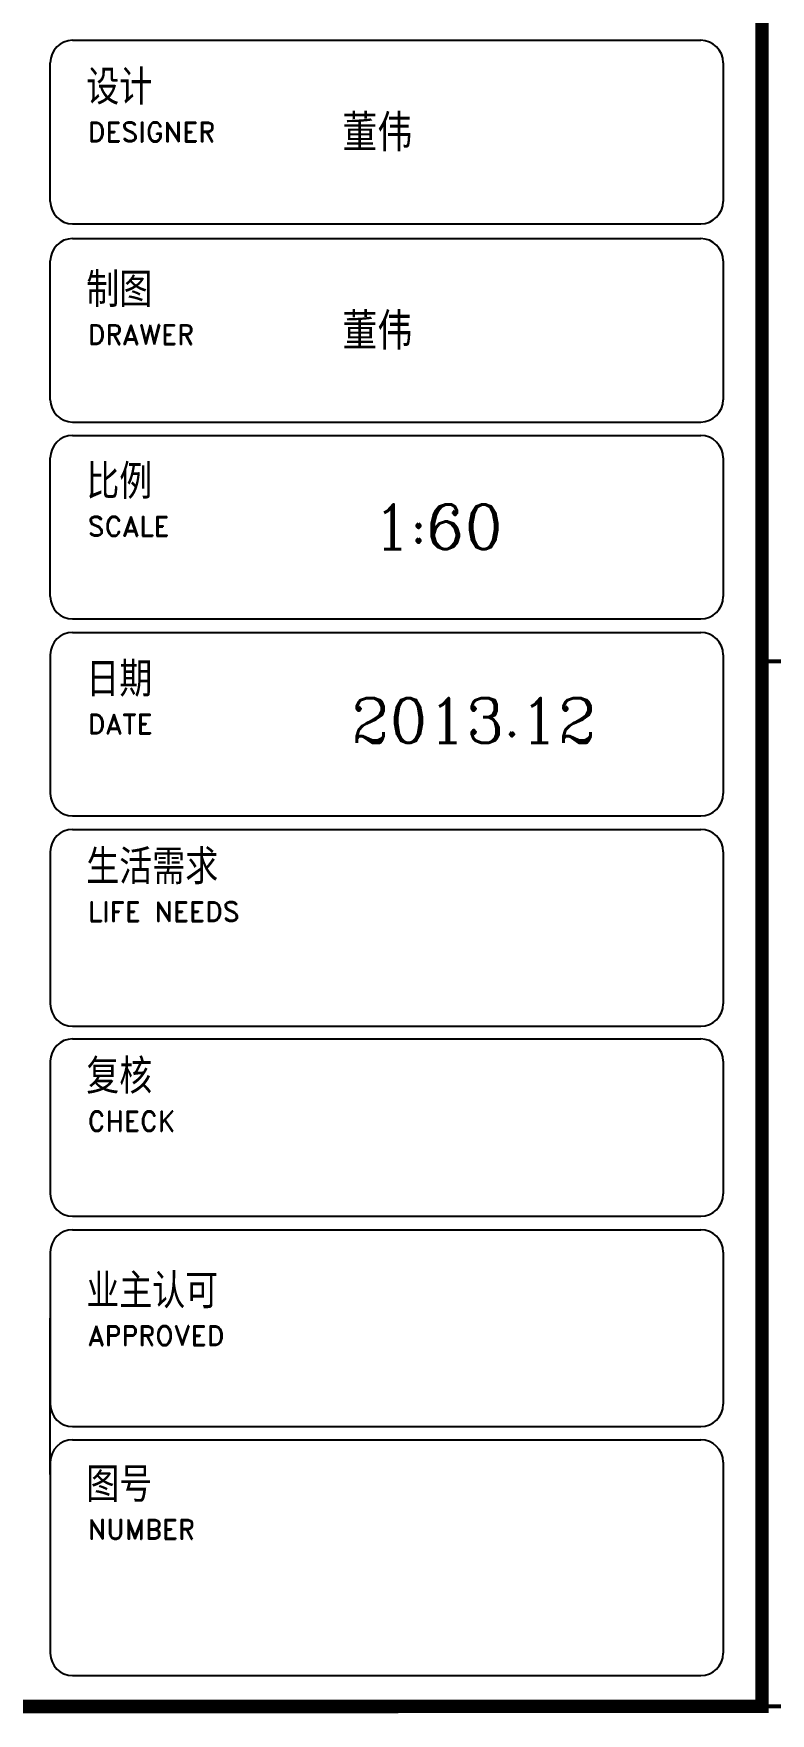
# Model space of a CAD drawing. Header units: millimetres. Extents: x 450898 to 533685, y -921830 to -458543.
# Drawn here: x 471434 to 475119, y -912654 to -904252 of the extents above; entities that cross this region are included whole.
import ezdxf

# ---------------------------------------------------------------- set-up
doc = ezdxf.new("R2010")
doc.units = ezdxf.units.MM
doc.header["$MEASUREMENT"] = 0
doc.layers.get('0').update_dxf_attribs({"linetype": 'CONTINUOUS'})
doc.layers.add('TOP', color=7, linetype='CONTINUOUS')
doc.styles.add('HZXY', font='complex.shx', dxfattribs={"bigfont": 'HZXY.shx'})
doc.styles.add('ROMAND', font='romand')
doc.styles.get("Standard").update_dxf_attribs({"font": 'complex.shx', "bigfont": 'hzxy.shx'})

# ---------------------------------------------------------------- blocks, each defined once
blk = doc.blocks.new('TRYR')
at = {"color": 4}
for p, q in [((523839.5, -857731), (527270.3, -857731)), ((523717.3, -858611), (523717.3, -857853.2)), ((527392.5, -857853.2), (527392.5, -858611)), ((523839.5, -858733.3), (527270.3, -858733.3)), ((523839.5, -858813.8), (527270.3, -858813.8)), ((523717.3, -859693.9), (523717.3, -858936.1)), ((527392.5, -858936.1), (527392.5, -859693.9)), ((523839.5, -859816.1), (527270.3, -859816.1)), ((523839.5, -859889.4), (527270.3, -859889.4)), ((523717.3, -860769.4), (523717.3, -860011.6)), ((527392.5, -860011.6), (527392.5, -860769.4)), ((523839.5, -860891.7), (527270.3, -860891.7)), ((523839.5, -860965), (527270.3, -860965)), ((523717.3, -861087.2), (523717.3, -861845)), ((527392.5, -861087.2), (527392.5, -861845)), ((523839.5, -861967.2), (527270.3, -861967.2)), ((523839.5, -862040.6), (527270.3, -862040.6)), ((523717.3, -862162.8), (523717.3, -862993.9)), ((527392.5, -862162.8), (527392.5, -862993.9)), ((523839.5, -863116.2), (527270.3, -863116.2)), ((523839.5, -863185.1), (527270.3, -863185.1)), ((523717.3, -863307.4), (523717.3, -864031.9)), ((527392.5, -863307.4), (527392.5, -864031.9)), ((523839.5, -864154.1), (527270.3, -864154.1)), ((523839.5, -864227.5), (527270.3, -864227.5)), ((523717.3, -864349.7), (523717.3, -865180.8)), ((527392.5, -864349.7), (527392.5, -865180.8)), ((523717.2, -865564.8), (523717.2, -864710.1)), ((523839.5, -865303), (527270.3, -865303)), ((523839.5, -865374.7), (527270.3, -865374.7)), ((523717.3, -865497), (523717.3, -866540.7)), ((527392.5, -865497), (527392.5, -866540.7)), ((523839.5, -866663), (527270.3, -866663))]:
    blk.add_line(p, q, dxfattribs=at)
at = {"const_width": 73}
blk.add_lwpolyline([(501238.7, -866832.8), (527605.1, -866831.4), (527605.1, -847695.7), (501238.7, -847697.1)], close=True, dxfattribs=at)
at = {"color": 4}
for centre, start, end in [((523839.5, -857853.2), 90, 180), ((527270.3, -857853.2), 0, 90), ((523839.5, -858611), 180, 270), ((527270.3, -858611), 270, 0), ((523839.5, -858936.1), 90, 180), ((527270.3, -858936.1), 0, 90), ((523839.5, -859693.9), 180, 270), ((527270.3, -859693.9), 270, 0), ((523839.5, -860011.6), 90, 180), ((527270.3, -860011.6), 0, 90), ((523839.5, -860769.4), 180, 270), ((527270.3, -860769.4), 270, 0), ((523839.5, -861087.2), 90, 180), ((527270.3, -861087.2), 0, 90), ((523839.5, -861845), 180, 270), ((527270.3, -861845), 270, 0), ((523839.5, -862162.8), 90, 180), ((527270.3, -862162.8), 0, 90), ((523839.5, -862993.9), 180, 270), ((527270.3, -862993.9), 270, 0), ((523839.5, -863307.4), 90, 180), ((527270.3, -863307.4), 0, 90), ((523839.5, -864031.9), 180, 270), ((527270.3, -864031.9), 270, 0), ((523839.5, -864349.7), 90, 180), ((527270.3, -864349.7), 0, 90), ((523839.5, -865180.8), 180, 270), ((527270.3, -865180.8), 270, 0), ((523839.5, -865497), 90, 180), ((527270.3, -865497), 0, 90), ((523839.5, -866540.7), 180, 270), ((527270.3, -866540.7), 270, 0)]:
    blk.add_arc(centre, 122.2, start, end, dxfattribs=at)
for s, height, style, p in [('设计', 189.55, 'HZXY', (523914.2, -858081.8)), ('DESIGNER', 107.56, 'ROMAND', (523921.5, -858285.3)), ('制图', 189.55, 'HZXY', (523914.2, -859188.5)), ('DRAWER', 107.56, 'ROMAND', (523921.5, -859392)), ('比例', 189.55, 'HZXY', (523914.2, -860236.1)), ('SCALE', 107.56, 'ROMAND', (523921.5, -860439.6)), ('1:60', 244.07, 'HZXY', (525477.8, -860510.1)), ('日期', 189.55, 'HZXY', (523914.2, -861315.8)), ('2013.12', 244.07, 'HZXY', (525360.2, -861567.5)), ('DATE', 107.56, 'ROMAND', (523921.5, -861519.3)), ('复核', 189.55, 'HZXY', (523914.2, -863484.7)), ('CHECK', 107.56, 'ROMAND', (523921.5, -863688.3)), ('业主认可', 189.55, 'HZXY', (523914.2, -864656.8)), ('APPROVED', 107.56, 'ROMAND', (523921.5, -864860.4)), ('图号', 189.55, 'HZXY', (523914.2, -865713.9)), ('NUMBER', 107.56, 'ROMAND', (523921.5, -865917.4))]:
    blk.add_text(s, height=height, dxfattribs=dict(style=style)).set_placement(p)
for p in [(525312.5, -858337.4), (525312.5, -859420.2)]:
    blk.add_text('董伟', height=201.36).set_placement(p)
at = {"color": 2}
for s, height, style, p in [('生活需求', 189.55, 'HZXY', (523914.2, -862340.2)), ('LIFE NEEDS', 107.56, 'ROMAND', (523921.5, -862543.7))]:
    blk.add_text(s, height=height, dxfattribs=dict(at, style=style)).set_placement(p)

msp = doc.modelspace()

# ---------------------------------------------------------------- linework, layer by layer
at = {"const_width": 19.9}
msp.add_lwpolyline([(475077.6, -912618.8), (482279.5, -912618.8), (482279.5, -907391.9), (475077.6, -907391.9)], close=True, dxfattribs=at)

# ---------------------------------------------------------------- block references
at = {"layer": 'TOP', "xscale": 0.9156765649033163, "yscale": 0.9156765649033163, "zscale": 0.9156765649033163}
msp.add_blockref('TRYR', (-8038, -118881.6), dxfattribs=at)

doc.saveas('drawing.dxf')
